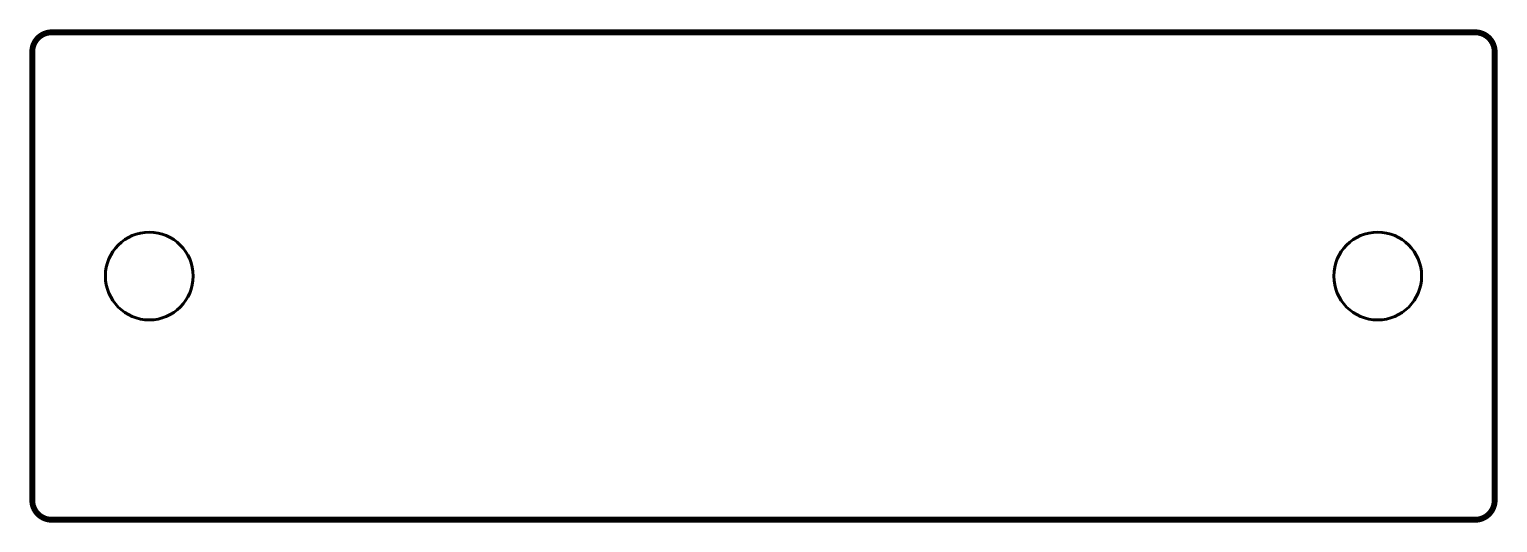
# Model space of a CAD drawing. Header units: millimetres. Extents: x -70 to 81, y -17 to 33.
import ezdxf

# ---------------------------------------------------------------- set-up
doc = ezdxf.new("R2010")
doc.units = ezdxf.units.MM
doc.linetypes.add('K5LT_BASIC', pattern=[0])
doc.layers.add('Системный слой', color=7, linetype='Continuous')

msp = doc.modelspace()

# ---------------------------------------------------------------- linework, layer by layer
at = {"layer": 'Системный слой', "color": 5, "linetype": 'K5LT_BASIC', "true_color": 0x0000ff, "const_width": 0.6}
msp.add_lwpolyline([(-67.55, 32.91), (78.45, 32.91, -0.414214), (80.45, 30.91), (80.45, -15.09, -0.414214), (78.45, -17.09), (-67.55, -17.09, -0.414214), (-69.55, -15.09), (-69.55, 30.91, -0.414214)], format="xyb", close=True, dxfattribs=at)
at = {"layer": 'Системный слой', "color": 5, "linetype": 'K5LT_BASIC', "lineweight": 60, "true_color": 0x0000ff}
for centre in [(-57.55, 7.91), (68.45, 7.91)]:
    msp.add_circle(centre, 4.5, dxfattribs=at)

doc.saveas('drawing.dxf')
